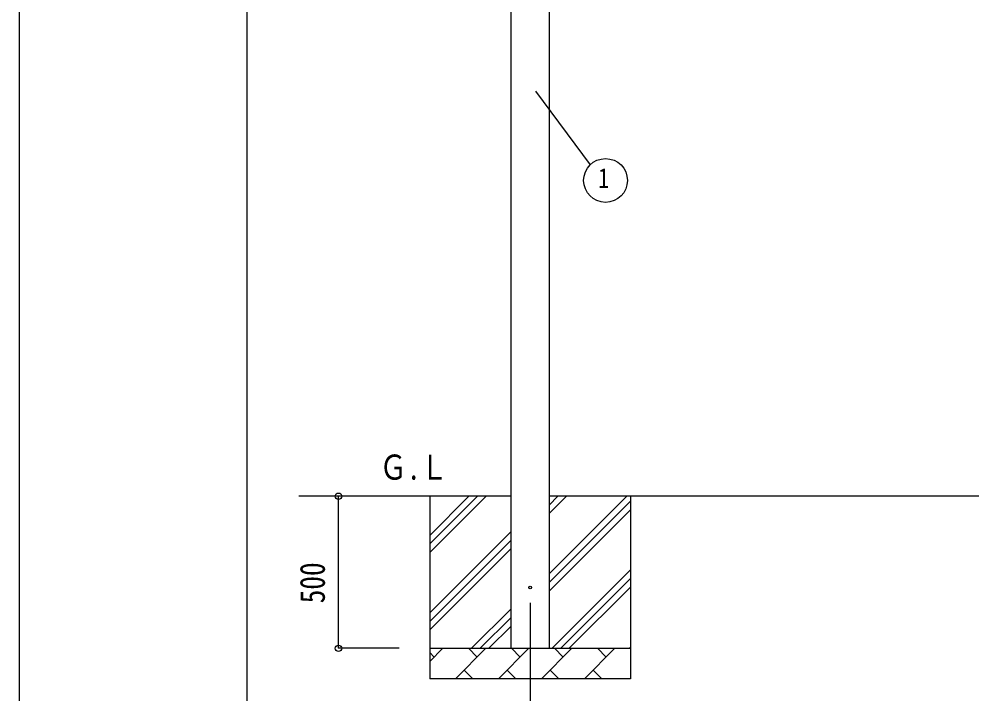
# Model space of a CAD drawing. Units: millimetres, scale not verified. Extents: x -10512 to 10512, y -7425 to 7425.
# Drawn here: x -10512 to -7380, y -5024 to -2804 of the extents above; entities that cross this region are included whole.
import ezdxf
from ezdxf.enums import TextEntityAlignment as Align

# ---------------------------------------------------------------- set-up
doc = ezdxf.new("R2010")
doc.units = ezdxf.units.MM
doc.header["$LTSCALE"] = 30
for name, color, linetype in [('0-3_YKK_12', 2, 'Continuous'), ('0-4_YKK_13', 4, 'Continuous'), ('0-5_YKK_A1', 4, 'Continuous'), ('0-6_YKK_D', 6, 'Continuous'), ('0-7_YKK_ZWAK', 7, 'Continuous')]:
    doc.layers.add(name, color=color, linetype=linetype)
doc.styles.add('ＭＳ ゴシック', font='')
doc.styles.get('ＭＳ ゴシック').set_extended_font_data('MS Gothic')

msp = doc.modelspace()

# ---------------------------------------------------------------- linework, layer by layer
at = {"layer": '0-3_YKK_12'}
msp.add_line((-8832.45, -4723.5), (-8832.45, -5223.5), dxfattribs=at)
at = {"layer": '0-4_YKK_13'}
msp.add_circle((-8832.45, -4673.5), 4.5, dxfattribs=at)
at = {"layer": '0-5_YKK_A1'}
for p, q in [((-8894.95, -4873.5), (-8894.95, -2073.5)), ((-8769.95, -2073.5), (-8769.95, -4873.5)), ((-8894.95, -4373.5), (-9592.4, -4373.5)), ((-9162.45, -4373.5), (-9162.45, -4973.5)), ((-9162.45, -4558.55), (-8977.4, -4373.5)), ((-9162.45, -4530.27), (-9005.68, -4373.5)), ((-9162.45, -4501.98), (-9033.97, -4373.5)), ((-6021.95, -4373.5), (-8769.95, -4373.5)), ((-8769.95, -4628.6), (-8514.85, -4373.5)), ((-8769.95, -4430.61), (-8712.84, -4373.5)), ((-8769.95, -4402.32), (-8741.13, -4373.5)), ((-8502.45, -4373.5), (-8502.45, -4973.5)), ((-8769.95, -4656.88), (-8502.45, -4389.38)), ((-8769.95, -4685.17), (-8502.45, -4417.67)), ((-9162.45, -4756.54), (-8894.95, -4489.04)), ((-9162.45, -4784.82), (-8894.95, -4517.32)), ((-9162.45, -4813.11), (-8894.95, -4545.61)), ((-8760.29, -4873.5), (-8502.45, -4615.66)), ((-8732.01, -4873.5), (-8502.45, -4643.94)), ((-8703.72, -4873.5), (-8502.45, -4672.23)), ((-9024.85, -4873.5), (-8894.95, -4743.6)), ((-8996.57, -4873.5), (-8894.95, -4771.88)), ((-8968.28, -4873.5), (-8894.95, -4800.17)), ((-9162.45, -4873.5), (-8502.45, -4873.5)), ((-9162.45, -4916.39), (-9119.56, -4873.5)), ((-9078.14, -4973.5), (-8978.14, -4873.5)), ((-9006.69, -4902.05), (-9035.24, -4873.5)), ((-8936.71, -4973.5), (-8836.71, -4873.5)), ((-8865.27, -4902.05), (-8893.82, -4873.5)), ((-8795.29, -4973.5), (-8695.29, -4873.5)), ((-8723.85, -4902.05), (-8752.4, -4873.5)), ((-8653.87, -4973.5), (-8553.87, -4873.5)), ((-8582.43, -4902.05), (-8610.98, -4873.5)), ((-8505.73, -4873.5), (-8502.45, -4870.22)), ((-9148.11, -4902.05), (-9162.45, -4887.71)), ((-9049.58, -4944.95), (-9021.03, -4973.5)), ((-8908.16, -4944.95), (-8879.61, -4973.5)), ((-8766.74, -4944.95), (-8738.19, -4973.5)), ((-8625.32, -4944.95), (-8596.77, -4973.5)), ((-8502.45, -4973.5), (-9162.45, -4973.5))]:
    msp.add_line(p, q, dxfattribs=at)
at = {"layer": '0-6_YKK_D'}
for p, q in [((-8815.16, -3041.39), (-8635.36, -3284.03)), ((-9462.45, -4873.5), (-9462.45, -4373.5)), ((-9262.45, -4873.5), (-9463.45, -4873.5))]:
    msp.add_line(p, q, dxfattribs=at)
for centre, radius in [((-8584.64, -3335.13), 72), ((-9462.45, -4373.5), 10.62), ((-9462.45, -4873.5), 10.62)]:
    msp.add_circle(centre, radius, dxfattribs=at)
at = {"layer": '0-7_YKK_ZWAK'}
msp.add_line((-9762.45, -6312.5), (-9762.45, 6937.5), dxfattribs=at)
msp.add_lwpolyline([(-10512.5, -7425), (10512.5, -7425), (10512.5, 7425), (-10512.5, 7425)], close=True, dxfattribs=at)

# ---------------------------------------------------------------- texts
at = {"layer": '0-5_YKK_A1', "style": 'ＭＳ ゴシック', "width": 0.8}
msp.add_text('Ｇ.Ｌ', height=82.48, dxfattribs=at).set_placement((-9327.54, -4343.63), align=Align.BOTTOM_LEFT)
at = {"layer": '0-6_YKK_D', "style": 'ＭＳ ゴシック', "width": 0.8}
msp.add_text('1', height=65.98, dxfattribs=at).set_placement((-8608.64, -3380.13), align=Align.BOTTOM_LEFT)
msp.add_text('500', height=82.48, rotation=90, dxfattribs=at).set_placement((-9482.45, -4725.5), align=Align.BOTTOM_LEFT)

doc.saveas('drawing.dxf')
